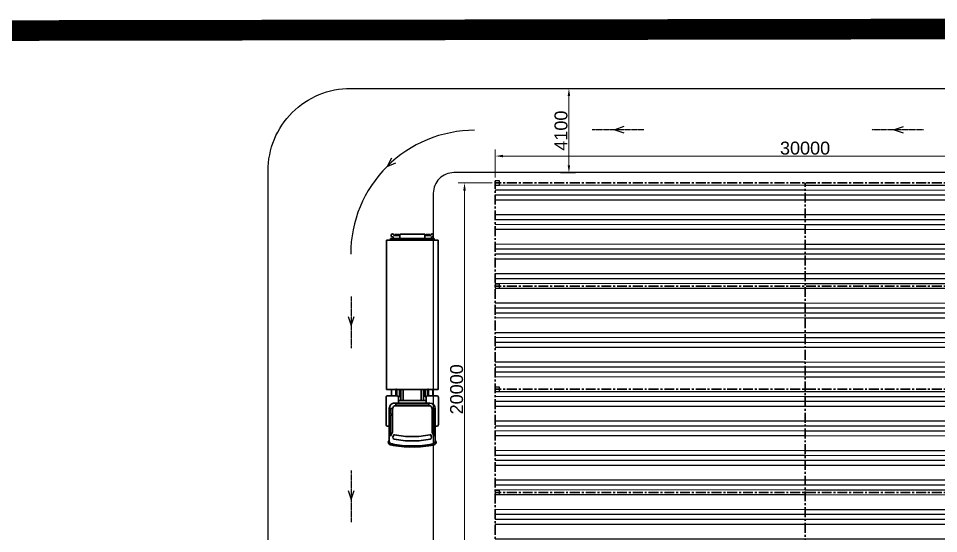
# Model space of a CAD drawing. Header units: millimetres. Extents: x 2640 to 417629, y -244569 to 49807.
# Drawn here: x 47195 to 91749, y -61920 to -36951 of the extents above; entities that cross this region are included whole.
import ezdxf

# ---------------------------------------------------------------- set-up
doc = ezdxf.new("R2010")
doc.units = ezdxf.units.MM
doc.linetypes.add('AXES', pattern=[50.8, 31.75, -6.35, 6.35, -6.35])
doc.linetypes.add('CENTER', pattern=[50.8, 31.75, -6.35, 6.35, -6.35])
doc.layers.get('Defpoints').update_dxf_attribs({"lineweight": 9})
doc.layers.add('AXE', color=1, linetype='CENTER', lineweight=30)
doc.layers.add('NEWLAYER1', color=7, linetype='Continuous')
doc.layers.add('shalet land', color=5, linetype='Continuous')
doc.styles.add('ARIAL_BOLD', font='arial.ttf')
doc.dimstyles.new('ECHE 250', dxfattribs={"dimscale": 250, "dimtxt": 2.5, "dimasz": 1.5, "dimexe": 1.25, "dimexo": 0.625, "dimgap": 0.25, "dimtad": 1, "dimdec": 0, "dimtxsty": 'ARIAL_BOLD', "dimcen": 2.5, "dimclrd": 4, "dimclre": 4, "dimclrt": 6, "dimadec": 0, "dimazin": 0, "dimtfac": 1, "dimtdec": 0, "dimtmove": 0, "dimatfit": 3, "dimfxl": 1, "dimlwd": 13, "dimlwe": 13, "dimarcsym": 0})

# ---------------------------------------------------------------- blocks, each defined once
blk = doc.blocks.new('Terrain 55')
at = {"layer": 'shalet land', "color": 1, "const_width": 1000}
blk.add_lwpolyline([(0, 0), (-65766.6, -7417.7)], dxfattribs=at)
blk = doc.blocks.new('hangar 2')
h = blk.add_hatch()
h.set_pattern_fill('ANSI34', color=4, scale=75, angle=135)
h.paths.add_polyline_path([(1.4, -5050), (-198.6, -5050.1), (-14998.6, -5004.6), (-14997.2, -9954.3), (-197.2, -9950.1), (-197.2, -9850.1), (2.8, -9850)])
h.paths.add_polyline_path([(-14998.6, -4954.3), (-29798.6, -4958.5), (-29798.6, -5058.5), (-29998.6, -5058.5), (-29997.2, -9858.5), (-29797.2, -9858.5), (-14997.2, -9903.9)])
h.paths.add_polyline_path([(-14997.2, -9954.3), (-29797.2, -9958.5), (-29797.1, -10058.5), (-29997.1, -10058.5), (-29995.8, -14858.5), (-29795.8, -14858.5), (-14995.8, -14903.9)])
h.paths.add_polyline_path([(2.9, -10050), (-197.1, -10050.1), (-14997.2, -10004.6), (-14995.7, -14954.3), (-195.7, -14950.1), (-195.8, -14850.1), (4.2, -14850)])
h.paths.add_polyline_path([(4.3, -15050), (-195.7, -15050.1), (-14995.7, -15004.6), (-14994.3, -19954.3), (-194.3, -19950.1), (-194.3, -19850.1), (5.7, -19850)])
h.paths.add_polyline_path([(-14995.7, -14954.3), (-29795.7, -14958.5), (-29795.7, -15058.5), (-29995.7, -15058.5), (-29994.3, -19858.5), (-29794.3, -19858.5), (-14994.3, -19903.9)])
h.paths.add_polyline_path([(-14994.3, -19954.3), (-29794.3, -19958.5), (-29794.3, -20058.5), (-29994.3, -20058.5), (-29992.9, -24858.5), (-29792.9, -24858.5), (-14992.9, -24903.9)])
h.paths.add_polyline_path([(5.7, -20050), (-194.3, -20050.1), (-14994.3, -20004.6), (-14992.9, -24954.3), (-192.9, -24950.1), (-192.9, -24850.1), (7.1, -24850)])
for points in [[(-29998.6, -4858.5), (-29998.6, -5058.5), (-29798.6, -5058.5), (-29798.6, -4858.5)], [(-29997.2, -9858.5), (-29997.1, -10058.5), (-29797.1, -10058.5), (-29797.2, -9858.5)], [(-29995.8, -14858.5), (-29995.7, -15058.5), (-29795.7, -15058.5), (-29795.8, -14858.5)], [(-29994.3, -19858.5), (-29994.3, -20058.5), (-29794.3, -20058.5), (-29794.3, -19858.5)]]:
    blk.add_lwpolyline(points, close=True)
at = {"layer": 'AXE', "ltscale": 15}
for p, q in [((-29992.9, -25058.5), (-29998.6, -4858.5)), ((1.4, -4950), (-29998.6, -4958.5)), ((-14992.9, -24954.3), (-14998.6, -4954.3)), ((2.8, -9950), (-29997.2, -9958.5)), ((4.3, -14950), (-29995.7, -14958.5)), ((5.7, -19950), (-29994.3, -19958.5))]:
    blk.add_line(p, q, dxfattribs=at)
blk = doc.blocks.new('SE379')
at = {"layer": 'NEWLAYER1', "color": 5, "linetype": 'Continuous', "lineweight": 30}
for p, q in [((89572, 147926), (89572, 146872)), ((89572, 147926), (89572, 146872)), ((89572, 147926), (89656, 147926)), ((89572, 147926), (89656, 147926)), ((96889, 148121), (89656, 148122)), ((89656, 148122), (89656, 146872)), ((89656, 148122), (89656, 146872)), ((96889, 148121), (89656, 148122)), ((96889, 146871), (96889, 148121)), ((96889, 146871), (96889, 148121)), ((89376, 147476), (89375, 146872)), ((89376, 147476), (89375, 146872)), ((89572, 147476), (89376, 147476)), ((89572, 147476), (89376, 147476)), ((89431, 147767), (89384, 147767)), ((89431, 147767), (89384, 147767)), ((89431, 147720), (89384, 147720)), ((89431, 147720), (89384, 147720)), ((89431, 147524), (89384, 147524)), ((89431, 147524), (89384, 147524)), ((89477, 147891), (89391, 147891)), ((89477, 147891), (89391, 147891)), ((89431, 147476), (89431, 147767)), ((89431, 147476), (89431, 147767)), ((89491, 147797), (89477, 147891)), ((89491, 147797), (89477, 147891)), ((89491, 147797), (89572, 147797)), ((89491, 147797), (89572, 147797)), ((89572, 147551), (89656, 147593)), ((89572, 147551), (89656, 147593)), ((89375, 146267), (89375, 146872)), ((89375, 146267), (89375, 146872)), ((89572, 145817), (89572, 146872)), ((89572, 145817), (89572, 146872)), ((89655, 145622), (89656, 146872)), ((89655, 145622), (89656, 146872)), ((96889, 146871), (96889, 145621)), ((96889, 146871), (96889, 145621)), ((89572, 146267), (89375, 146267)), ((89572, 146267), (89375, 146267)), ((89431, 146220), (89384, 146220)), ((89431, 146220), (89384, 146220)), ((89431, 146267), (89431, 145977)), ((89431, 146267), (89431, 145977)), ((89572, 146193), (89656, 146150)), ((89572, 146193), (89656, 146150)), ((89431, 146023), (89384, 146023)), ((89431, 146023), (89384, 146023)), ((89431, 145977), (89384, 145977)), ((89431, 145977), (89384, 145977)), ((89477, 145853), (89391, 145853)), ((89477, 145853), (89391, 145853)), ((89491, 145947), (89477, 145853)), ((89491, 145947), (89477, 145853)), ((89491, 145947), (89572, 145947)), ((89491, 145947), (89572, 145947)), ((89572, 145817), (89655, 145817)), ((89572, 145817), (89655, 145817)), ((96889, 145621), (89655, 145622)), ((96889, 145621), (89655, 145622))]:
    blk.add_line(p, q, dxfattribs=at)
at = {"layer": 'NEWLAYER1', "color": 1, "linetype": 'Continuous', "lineweight": 30}
for p, q in [((97198, 148054), (97198, 147622)), ((97198, 148054), (97198, 147622)), ((98596, 148138), (97282, 148138)), ((98596, 148138), (97282, 148138)), ((97795, 147927), (97838, 147828)), ((97795, 147927), (97838, 147828)), ((98097, 147927), (97795, 147927)), ((98097, 147927), (97795, 147927)), ((98647, 147983), (97814, 147983)), ((98647, 147983), (97814, 147983)), ((98097, 147828), (98097, 147927)), ((98097, 147828), (98097, 147927)), ((98144, 147924), (98144, 147828)), ((99155, 147924), (98144, 147924)), ((98144, 147924), (98144, 147828)), ((99155, 147924), (98144, 147924)), ((99414, 147983), (98647, 147983)), ((99414, 147983), (98647, 147983)), ((98671, 147983), (98679, 148054)), ((98671, 147983), (98679, 148054)), ((98963, 147828), (99155, 147924)), ((98963, 147828), (99155, 147924)), ((99443, 148031), (99359, 147983)), ((99443, 148031), (99359, 147983)), ((97198, 147871), (96889, 147871)), ((97198, 147871), (96889, 147871)), ((96889, 147661), (97198, 147661)), ((96889, 147661), (97198, 147661)), ((97198, 147617), (96889, 147617)), ((97198, 147617), (96889, 147617)), ((96889, 147495), (97250, 147495)), ((96889, 147495), (97250, 147495)), ((97250, 147495), (97250, 147548)), ((97250, 147495), (97250, 147548)), ((97282, 147538), (97552, 147538)), ((97282, 147538), (97552, 147538)), ((97424, 147519), (97423, 146871)), ((97424, 147519), (97423, 146871)), ((97552, 147722), (97552, 146871)), ((97552, 147722), (97552, 146871)), ((97597, 147672), (97596, 146871)), ((97597, 147672), (97596, 146871)), ((97681, 147672), (97597, 147672)), ((97681, 147672), (97597, 147672)), ((97681, 147672), (97681, 146871)), ((97681, 147672), (97681, 146871)), ((97838, 147828), (98963, 147828)), ((97838, 147828), (98963, 147828)), ((99086, 147765), (99210, 147809)), ((99086, 147765), (99210, 147809)), ((97424, 147422), (96889, 147422)), ((97424, 147422), (96889, 147422)), ((97424, 147306), (96889, 147306)), ((97424, 147306), (96889, 147306)), ((97423, 146223), (97423, 146871)), ((97423, 146223), (97423, 146871)), ((97552, 146020), (97552, 146871)), ((97552, 146020), (97552, 146871)), ((97596, 146071), (97596, 146871)), ((97596, 146071), (97596, 146871)), ((97681, 146071), (97681, 146871)), ((97681, 146071), (97681, 146871)), ((97423, 146436), (96889, 146436)), ((97423, 146436), (96889, 146436)), ((97423, 146320), (96889, 146320)), ((97423, 146320), (96889, 146320)), ((96889, 146247), (97250, 146247)), ((96889, 146247), (97250, 146247)), ((97250, 146247), (97250, 146195)), ((97250, 146247), (97250, 146195)), ((97282, 146204), (97552, 146204)), ((97282, 146204), (97552, 146204)), ((97198, 146125), (96889, 146125)), ((97198, 146125), (96889, 146125)), ((96889, 146081), (97198, 146081)), ((96889, 146081), (97198, 146081)), ((97198, 145871), (96889, 145871)), ((97198, 145871), (96889, 145871)), ((97198, 145688), (97198, 146120)), ((97198, 145688), (97198, 146120)), ((97681, 146071), (97596, 146071)), ((97681, 146071), (97596, 146071)), ((97794, 145815), (97838, 145914)), ((97794, 145815), (97838, 145914)), ((98097, 145815), (97794, 145815)), ((98097, 145815), (97794, 145815)), ((98647, 145759), (97814, 145759)), ((98647, 145759), (97814, 145759)), ((97838, 145914), (98963, 145914)), ((97838, 145914), (98963, 145914)), ((98097, 145914), (98097, 145815)), ((98097, 145914), (98097, 145815)), ((98144, 145818), (98144, 145914)), ((98144, 145818), (98144, 145914)), ((99155, 145818), (98144, 145818)), ((99155, 145818), (98144, 145818)), ((99414, 145759), (98647, 145759)), ((99414, 145759), (98647, 145759)), ((98670, 145759), (98679, 145688)), ((98670, 145759), (98679, 145688)), ((98963, 145914), (99155, 145818)), ((98963, 145914), (99155, 145818)), ((99086, 145977), (99210, 145933)), ((99086, 145977), (99210, 145933)), ((99443, 145711), (99359, 145759)), ((99443, 145711), (99359, 145759)), ((98596, 145604), (97282, 145604)), ((98596, 145604), (97282, 145604))]:
    blk.add_line(p, q, dxfattribs=at)
for centre, radius, start, end in [((97282, 148054), 83.6, 89.9961, 179.9961), ((97282, 148054), 83.6, 89.9961, 179.9961), ((97814, 147722), 261, 89.9961, 179.9961), ((97814, 147722), 261, 89.9961, 179.9961), ((98596, 148054), 83.6, 359.9961, 89.9961), ((98596, 148054), 83.6, 359.9961, 89.9961), ((99417, 147871), 112, 348.0067, 91.5438), ((99417, 147871), 112, 348.0067, 91.5438), ((99449, 147897), 134, 9.3966, 92.2614), ((99449, 147897), 134, 9.3966, 92.2614), ((96354, 147495), 551, 12.7838, 17.5491), ((96354, 147495), 551, 12.7838, 17.5491), ((96354, 147495), 551, 352.4112, 359.9961), ((96354, 147495), 551, 352.4112, 359.9961), ((97282, 147622), 83.6, 179.9961, 269.9961), ((97282, 147622), 83.6, 179.9961, 269.9961), ((97838, 147672), 157, 89.9961, 179.9961), ((97838, 147672), 157, 89.9961, 179.9961), ((99120, 147745), 38.9, 146.4812, 210.1048), ((99120, 147745), 38.9, 146.4812, 210.1048), ((95982, 146979), 3193, 358.0665, 13.4924), ((95982, 146979), 3193, 358.0665, 13.4924), ((99218, 147729), 80, 9.8775, 95.6448), ((99218, 147729), 80, 9.8775, 95.6448), ((96190, 146997), 3195, 357.7316, 13.4954), ((96190, 146997), 3195, 357.7316, 13.4954), ((96394, 147048), 3234, 356.8679, 14.3239), ((96394, 147048), 3234, 356.8679, 14.3239), ((95307, 146979), 4376, 358.5798, 12.3951), ((95307, 146979), 4376, 358.5798, 12.3951), ((95982, 146764), 3193, 346.4998, 1.9258), ((95982, 146764), 3193, 346.4998, 1.9258), ((96190, 146745), 3195, 346.4969, 2.2607), ((96190, 146745), 3195, 346.4969, 2.2607), ((96394, 146695), 3234, 345.6684, 3.1244), ((96394, 146695), 3234, 345.6684, 3.1244), ((95307, 146763), 4376, 347.5972, 1.4125), ((95307, 146763), 4376, 347.5972, 1.4125), ((96354, 146247), 551, 359.9961, 7.5811), ((96354, 146247), 551, 359.9961, 7.5811), ((97282, 146120), 83.6, 89.9961, 179.9961), ((97282, 146120), 83.6, 89.9961, 179.9961), ((96354, 146247), 551, 342.4432, 347.2085), ((96354, 146247), 551, 342.4432, 347.2085), ((97814, 146020), 261, 179.9961, 269.9961), ((97814, 146020), 261, 179.9961, 269.9961), ((97838, 146071), 157, 179.9961, 269.9961), ((97838, 146071), 157, 179.9961, 269.9961), ((99120, 145997), 38.9, 149.8875, 213.5111), ((99120, 145997), 38.9, 149.8875, 213.5111), ((99218, 146013), 80, 264.3475, 350.1148), ((99218, 146013), 80, 264.3475, 350.1148), ((99417, 145871), 112, 268.4485, 11.9856), ((99417, 145871), 112, 268.4485, 11.9856), ((99449, 145845), 134, 267.7309, 350.5957), ((99449, 145845), 134, 267.7309, 350.5957), ((97282, 145688), 83.6, 179.9961, 269.9961), ((97282, 145688), 83.6, 179.9961, 269.9961), ((98596, 145688), 83.6, 269.9961, 359.9961), ((98596, 145688), 83.6, 269.9961, 359.9961)]:
    blk.add_arc(centre, radius, start, end, dxfattribs=at)
at = {"layer": 'NEWLAYER1', "color": 5, "linetype": 'Continuous', "lineweight": 30}
for centre, radius, start, end in [((89434, 147826), 77.3, 123.0511, 229.9775), ((89434, 147826), 77.3, 123.0511, 229.9775), ((92576, 147622), 3194, 178.2302, 181.7621), ((92576, 147622), 3194, 178.2302, 181.7621), ((92576, 146121), 3194, 178.2302, 181.7621), ((92576, 146121), 3194, 178.2302, 181.7621), ((89433, 145917), 77.3, 130.0148, 236.9412), ((89433, 145917), 77.3, 130.0148, 236.9412)]:
    blk.add_arc(centre, radius, start, end, dxfattribs=at)
blk = doc.blocks.new('*D39')
at = {"color": 4, "lineweight": 13, "transparency": 16777216}
for p, q in [((70127, -44926), (68483, -44926)), ((68795, -64551), (68795, -45301)), ((70127, -64926), (68483, -64926))]:
    blk.add_line(p, q, dxfattribs=at)
at = {"color": 4, "transparency": 16777216}
for points in [[(68733, -45301), (68858, -45301), (68795, -44926)], [(68733, -64551), (68858, -64551), (68795, -64926)]]:
    blk.add_solid(points, dxfattribs=at)
at = {"layer": 'Defpoints', "color": 0, "transparency": 16777216}
for p in [(68795, -44926), (70284, -44926), (70284, -64926)]:
    blk.add_point(p, dxfattribs=at)
at = {"color": 6, "transparency": 16777216, "insert": (68414, -54926), "char_height": 625, "attachment_point": 5, "rotation": 90, "style": 'ARIAL_BOLD'}
blk.add_mtext('20000', dxfattribs=at)
blk = doc.blocks.new('*D44')
at = {"color": 4, "lineweight": 13, "transparency": 16777216}
for p, q in [((73439, -40343), (74162, -40343)), ((73850, -44066), (73850, -40718)), ((73439, -44441), (74162, -44441))]:
    blk.add_line(p, q, dxfattribs=at)
at = {"color": 4, "transparency": 16777216}
for points in [[(73787, -40718), (73912, -40718), (73850, -40343)], [(73787, -44066), (73912, -44066), (73850, -44441)]]:
    blk.add_solid(points, dxfattribs=at)
at = {"layer": 'Defpoints', "color": 0, "transparency": 16777216}
for p in [(73283, -40343), (73850, -40343), (73283, -44441)]:
    blk.add_point(p, dxfattribs=at)
at = {"color": 6, "transparency": 16777216, "insert": (73468, -42392), "char_height": 625, "attachment_point": 5, "rotation": 90, "style": 'ARIAL_BOLD'}
blk.add_mtext('4100', dxfattribs=at)
blk = doc.blocks.new('*D73')
at = {"color": 4, "lineweight": 13, "transparency": 16777216}
for p, q in [((70284, -44669), (70284, -43310)), ((99909, -43623), (70659, -43623)), ((100284, -44669), (100284, -43310))]:
    blk.add_line(p, q, dxfattribs=at)
at = {"color": 4, "transparency": 16777216}
for points in [[(70659, -43560), (70659, -43685), (70284, -43623)], [(99909, -43560), (99909, -43685), (100284, -43623)]]:
    blk.add_solid(points, dxfattribs=at)
at = {"layer": 'Defpoints', "color": 0, "transparency": 16777216}
for p in [(70284, -43623), (70284, -44826), (100284, -44826)]:
    blk.add_point(p, dxfattribs=at)
at = {"color": 6, "transparency": 16777216, "insert": (85284, -43241), "char_height": 625, "attachment_point": 5, "style": 'ARIAL_BOLD'}
blk.add_mtext('30000', dxfattribs=at)

msp = doc.modelspace()

# ---------------------------------------------------------------- linework, layer by layer
at = {"color": 1, "linetype": 'AXES'}
for p, q in [((77481.01841, -42346.00005), (74981.01851, -42345.28823)), ((91010.32231, -42349.85219), (88510.32242, -42349.14037)), ((63308.51934, -50426.56665), (63307.80752, -52926.56655)), ((63306.11722, -58863.16486), (63305.40541, -61363.16476))]:
    msp.add_line(p, q, dxfattribs=at)
at = {"color": 36}
msp.add_lwpolyline([(21976.80654, -151662.24686), (55443.75079, -150278.93993, 0.4031516178), (59292.12714, -146281.81468), (59283.50599, -44342.67514, -0.4142135624), (63283.50599, -40342.67514), (270287.65806, -40342.67514, -0.2357763441), (273485.00403, -41939.14051), (349222.28223, -142690.04271, -0.6053880243), (343130.83756, -155491.36246), (8847.62471, -168171.7857)], format="xyb", dxfattribs=at)
at = {"color": 1}
for points in [[(76506.6921, -42195.72262), (76073.63671, -42345.59933), (76506.60668, -42495.72261)], [(90035.99601, -42199.57477), (89602.94062, -42349.45147), (90035.91059, -42499.57476)], [(65263.25322, -43729.10385), (65042.07312, -44130.45078), (65464.12652, -43951.92646)], [(63158.24192, -51400.89296), (63308.11862, -51833.94835), (63458.2419, -51400.97837)], [(63155.8398, -59837.49117), (63305.7165, -60270.54656), (63455.83979, -59837.57658)]]:
    msp.add_lwpolyline(points, dxfattribs=at)
at = {"color": 36}
msp.add_lwpolyline([(68283.49802, -142375.72661), (99783.49802, -142375.7292, 0.4142135624), (100783.4981, -141375.72928), (100783.50599, -45425.72928, 0.4142135624), (99783.50607, -44425.7292), (68283.50607, -44425.72661, 0.4142135624), (67283.50599, -45425.72653), (67283.4981, -141375.72653, 0.4142135624)], format="xyb", close=True, dxfattribs=at)
at = {"color": 1}
msp.add_arc((69283.50565, -48374.29929), 6000, 89.983686406, 179.983686406, dxfattribs=at)

# ---------------------------------------------------------------- block references
for name, p, rotation in [('Terrain 55', (101604.62317, -37451.22368), 353.6591038176081), ('hangar 2', (100283.50644, -39975.72924), 359.9836864057783)]:
    msp.add_blockref(name, p, dxfattribs=dict(rotation=rotation))
at = {"xscale": -1, "rotation": 89.97982886318164}
msp.add_blockref('SE379', (213169.27008, 41907.82084), dxfattribs=at)

# ---------------------------------------------------------------- dimensions: what is measured, and where the dimension line sits
at = {"color": 2}
dim = msp.add_aligned_dim(p1=(73283.04245, -44440.53471), p2=(73283.04276, -40342.66996), distance=-566.55073, text='4100', dimstyle='ECHE 250', dxfattribs=at)
dim.commit()
dim.dimension.update_dxf_attribs({"geometry": '*D44', "text_midpoint": (73467.98538, -42391.60234)})
dim = msp.add_linear_dim(base=(70283.50604, -43622.93357), p1=(100283.50604, -44825.72924), p2=(70283.50604, -44825.72678), dimstyle='ECHE 250', dxfattribs=at)
dim.commit()
dim.dimension.update_dxf_attribs({"geometry": '*D73', "text_midpoint": (85283.50604, -43241.11229)})
dim = msp.add_aligned_dim(p1=(70283.50859, -64925.72678), p2=(70283.51023, -44925.72678), distance=1488.20612, dimstyle='ECHE 250', dxfattribs=at)
dim.commit()
dim.dimension.update_dxf_attribs({"geometry": '*D39', "text_midpoint": (68413.696, -54925.72678)})

doc.saveas('drawing.dxf')
